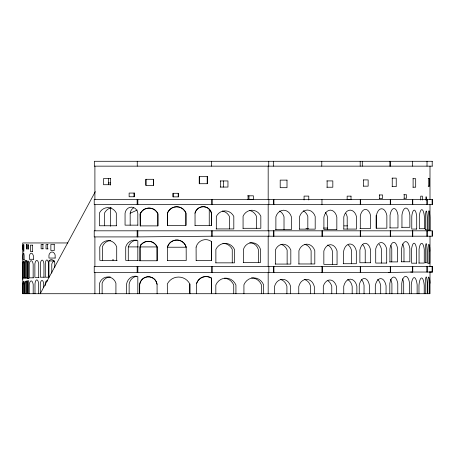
<?xml version="1.0" encoding="UTF-8"?>
<svg xmlns="http://www.w3.org/2000/svg" width="455" height="455" viewBox="0 0 455 455"><rect width="100%" height="100%" fill="white"/><g stroke="black" fill="none" stroke-linecap="round" stroke-linejoin="round"><path stroke-width="0.68" d="M140.726 212.422L140.441 225.157L140.174 213.77L140.174 225.89L157.948 225.89L157.948 213.77A9.686 9.686 0 0 0 140.288 213.77L140.288 225.89M140.441 221.704L140.686 212.934M40.222 293.72L95.317 191.646M130.175 225.157L130.175 213.236L137.234 210.056M388.496 272.511L412.628 272.039L412.628 266.431M137.825 236.918L211.592 236.196L432.25 236.196L432.25 230.816L94.225 230.816L94.225 236.918L137.842 236.918L137.842 230.816M432.25 161.28L94.327 161.28L94.327 166.149L432.25 166.149M392.096 178.127L396.237 178.127L396.237 186.635L392.096 186.635M428.212 178.405L429.565 178.405L429.565 186.203L428.212 186.203M110.713 178.553L103.513 178.553L103.513 184.719L110.713 184.719M412.924 178.701L415.688 178.701L415.688 187.21L412.924 187.21M363.443 179.907L368.14 179.907L368.14 186.163L363.443 186.163M220.237 180.948L227.955 180.948L227.955 187.068L220.237 187.068M326.809 180.919L332.827 180.919L332.827 187.227L326.809 187.227M108.353 182.933L110.434 182.933M403.79 194.746L406.548 194.746L406.548 198.243L403.79 198.243M379.254 194.95L382.61 194.95L382.61 198.391L379.254 198.391M247.645 195.821L253.384 195.821L253.384 199.318L247.645 199.318M137.99 225.157L125.057 225.157L125.057 213.236A7.018 6.444 -90 0 1 131.444 207.144A7.018 6.444 -90 0 1 137.825 213.236L137.825 225.157M194.928 225.424L211.575 225.424L211.575 213.185A8.508 8.503 0 0 0 195.041 213.185L195.041 225.424M116.503 225.771L99.423 225.771L99.423 213.014A10.539 9.669 90 0 1 107.869 207.617A10.539 9.669 90 0 1 116.309 213.014L116.309 225.771M344.031 225.873L347.495 225.873M401.577 227.301L409.858 227.301L409.858 215.016A10.021 4.146 -90 0 0 405.905 208.043A10.021 4.146 -90 0 0 401.953 215.016L401.953 227.301M389.696 227.921L397.971 227.921L397.971 215.221A10.192 4.22 -90 0 0 394.007 208.526A10.192 4.22 -90 0 0 390.049 215.221L390.049 227.921M323.488 228.057L327.731 228.057M242.924 228.302L260.829 228.302L260.829 216.21A10.454 9.822 -90 0 0 251.951 210.233A10.454 9.822 -90 0 0 243.072 216.21L243.072 228.302M359.899 228.421L370.637 228.421L370.637 215.778A10.038 5.545 -90 0 0 365.467 209.385A10.038 5.545 -90 0 0 360.297 215.778L360.297 228.421M305.914 228.564L308.473 228.564M216.108 228.933L233.813 228.933L233.813 216.432A10.573 9.93 -90 0 0 225.066 210.864A10.573 9.93 -90 0 0 216.318 216.432L216.318 228.933M299.333 229.138L315.196 229.138L315.196 216.466A10.226 8.389 -90 0 0 307.409 210.051A10.226 8.389 -90 0 0 299.629 216.466L299.629 229.138M343.656 229.075L356.555 229.075L356.555 216.876A9.76 6.711 -90 0 0 350.174 210.125A9.76 6.711 -90 0 0 343.792 216.876L343.792 229.075M275.559 229.633L291.388 229.633L291.388 216.796A10.073 8.264 -90 0 0 283.636 210.21A10.073 8.264 -90 0 0 275.884 216.796L275.884 229.633M425.175 229.769L427.2 229.769L427.2 217.427A10.977 1.007 90 0 0 426.284 211.012A10.977 1.007 90 0 0 425.368 217.427L425.368 229.769M427.859 230.133L429.884 230.133L429.884 217.541A10.385 0.95 -90 0 0 428.991 210.767A10.385 0.95 -90 0 0 428.098 217.541L428.098 230.133M196.094 260.431L211.575 260.431L211.575 241.577L211.518 260.431M67.84 242.953L22.75 242.953L22.75 293.72L429.998 293.72L429.998 272.039M43.231 244.392L41.126 244.392L41.126 248.8L43.231 248.8M48.111 244.642L46.012 244.642L46.012 248.885L48.111 248.885M32.515 245.154L30.411 245.154L30.411 251.49L32.515 251.49M128.282 260.351L128.282 246.906L138.365 246.906M140.35 246.934L157.089 246.934L157.14 260.76L139.651 260.76M167.434 260.527L167.377 247.224L186.163 247.224L186.22 260.527L167.377 260.527M33.522 259.276L29.325 259.276L29.325 255.613A7.081 2.667 90 0 1 33.363 255.613L33.363 259.276M24.416 259.35L23 259.35L23 255.824A5.466 0.643 -90 0 1 23.569 252.929A5.466 0.643 -90 0 1 24.132 255.824L24.132 259.35M112.357 259.896L113.682 259.896M117.162 260.351L99.827 260.351L99.77 246.906A9.908 9.094 -90 0 1 108.239 240.598A9.908 9.094 -90 0 1 116.713 246.906L116.713 260.351M138.365 260.351L125.722 260.351L125.722 246.906A10.198 9.356 -90 0 1 137.825 240.735L137.825 260.351M48.958 277.266L48.958 260.977L54.333 260.977M401.242 261.784L409.847 261.784L409.847 248.589A10.567 4.374 -90 0 0 405.729 241.594A10.567 4.374 -90 0 0 401.611 248.589L401.611 261.784M389.673 261.898L397.642 261.898L397.642 248.896A9.873 4.089 -90 0 0 393.785 242.316A9.873 4.089 -90 0 0 389.929 248.896L389.929 261.898M243.237 262.433L260.567 262.433L260.567 249.539A9.549 8.969 -90 0 0 251.973 242.737A9.549 8.969 -90 0 0 243.385 249.539L243.385 262.433M425.112 262.723L427.035 262.723L427.035 249.943A10.209 0.938 -90 0 0 426.17 243.635A10.209 0.938 -90 0 0 425.306 249.943L425.306 262.723M215.738 262.853L234.462 262.853L234.462 249.357A11.148 10.471 -90 0 0 225.168 243.351A11.148 10.471 -90 0 0 215.875 249.357L215.875 262.853M418.731 263.058L424.253 263.058L424.253 249.283A11.056 2.918 -90 0 0 421.66 243.277A11.056 2.918 -90 0 0 419.061 249.283L419.061 263.058M427.871 263.229L429.799 263.229L429.816 248.254A10.528 1.24 -90 0 0 429.742 247.042M343.195 263.724L356.322 263.724L356.322 251.08A9.538 6.558 -90 0 0 349.986 243.999A9.538 6.558 -90 0 0 343.656 251.08L343.656 263.724M298.685 263.968L314.803 263.968L314.803 250.694A10.442 8.565 -90 0 0 306.858 244.164A10.442 8.565 -90 0 0 298.918 250.694L298.918 263.968M275.195 264.071L290.819 264.071L290.819 250.051A10.516 8.628 -90 0 0 283.095 244.21A10.516 8.628 -90 0 0 275.366 250.051L275.366 264.071M410.666 272.039L432.25 272.039L432.25 266.431L94.225 266.431L94.225 272.511L390.458 272.511L390.458 266.431M44.562 277.22L40.358 277.22L40.358 263.997A4.834 1.82 -90 0 1 42.144 260.112A4.834 1.82 -90 0 1 43.93 263.997L43.93 277.22M48.793 277.209L45.29 277.209L45.29 264.156A4.203 1.587 -90 0 1 46.876 259.953A4.203 1.587 -90 0 1 48.463 264.156L48.463 277.209M39.079 277.34L34.881 277.34L34.881 263.9A5.437 2.047 90 0 1 36.792 260.425A5.437 2.047 90 0 1 38.703 263.9L38.703 277.34M33.454 277.823L29.251 277.823L29.251 264.105A5.653 2.133 90 0 1 31.202 260.715A5.653 2.133 90 0 1 33.158 264.105L33.158 277.823M24.433 278.005L23.012 278.005L23.012 263.542A5.722 0.671 -90 0 1 24.132 263.542L24.132 278.005M26.054 278.045L24.638 278.045L24.638 263.968A4.829 0.569 90 0 1 25.19 260.197A4.829 0.569 90 0 1 25.747 263.968L25.747 278.045M27.596 278.073L26.174 278.073L26.174 264.133A4.601 0.54 90 0 1 26.709 260.334A4.601 0.54 90 0 1 27.243 264.133L27.243 278.073M196.543 293.72L196.486 283.675A9.976 9.976 0 0 1 211.518 278.17L211.575 293.72M29.052 278.341L27.636 278.341L27.636 264.344A4.214 0.495 -90 0 1 28.119 260.931A4.214 0.495 -90 0 1 28.608 264.344L28.608 278.341M429.463 266.34L432.25 266.431M429.463 271.954L432.25 272.039M102.386 260.351L102.329 246.906A9.908 9.094 90 0 1 110.798 240.598M432.204 161.28L432.204 166.149M432.204 199.546L432.204 204.591M432.204 230.816L432.204 236.196M432.204 266.431L432.204 272.039M429.998 166.149L429.998 199.546M429.998 204.591L429.998 230.816M429.998 236.196L429.998 266.431M429.645 293.72L429.645 283.533A10.846 0.995 -90 0 0 428.735 277.032A10.846 0.995 -90 0 0 427.819 283.533L427.819 293.72M428.729 178.405L428.729 186.203M427.996 263.229L427.996 251.109A10.482 0.961 90 0 1 428.9 244.335A10.482 0.961 90 0 1 429.799 251.109M427.217 293.72L427.217 282.885A12.524 1.149 -90 0 0 425.26 282.885L425.26 293.72M427.12 199.546L427.12 204.591M427.12 230.816L427.12 236.196M427.12 266.431L427.12 272.039M427.017 161.28L427.017 166.149M427.017 199.546L427.017 204.591M427.017 230.816L427.017 236.196M427.017 266.431L427.017 272.039M426.489 200.063L426.489 196.873L425.92 196.873L425.92 200.063M424.214 293.72L424.214 285.296A10.368 2.736 -90 0 0 421.592 277.914A10.368 2.736 -90 0 0 418.97 285.296L418.97 293.72M422.376 200.029L422.376 196.145L420.716 196.145L420.716 200.029M417.133 293.72L417.133 284.568A12.336 3.259 -90 0 0 414.198 277.573A12.336 3.259 -90 0 0 411.263 284.568L411.263 293.72M413.106 178.701L413.106 187.21M412.77 199.546L412.77 204.591M412.77 230.816L412.77 236.196M412.77 266.431L412.77 272.039M412.628 161.28L412.628 166.149M412.628 199.546L412.628 204.591M412.628 230.816L412.628 236.196M409.563 293.72L409.563 283.368A9.851 4.078 -90 0 0 405.655 276.344A9.851 4.078 -90 0 0 401.748 283.368L401.748 293.72M404.205 194.746L404.205 198.243M403.983 261.784L403.983 248.589A10.567 4.374 -90 0 0 402.624 243.948M403.699 293.72L403.699 283.368A9.851 4.078 -90 0 0 402.453 278.733M397.778 293.72L397.778 283.533A10.397 4.305 90 0 0 393.785 277.032A10.397 4.305 90 0 0 389.798 283.533L389.798 293.72M392.244 178.127L392.244 186.635M391.914 293.72L391.914 283.533A10.397 4.305 -90 0 0 390.561 279.211M391.778 261.898L391.778 248.896A9.873 4.089 -90 0 0 390.913 245.455M390.458 199.546L390.458 204.591M390.458 230.816L390.458 236.196M390.271 161.28L390.271 166.149M390.271 199.546L390.271 204.591M390.271 230.816L390.271 236.196M390.271 266.431L390.271 272.511M389.952 161.28L389.952 166.149M386.062 293.72L386.062 285.746A10.209 5.642 -90 0 0 380.681 278.585A10.209 5.642 -90 0 0 375.295 285.746L375.295 293.72M381.335 263.058L381.335 248.845A10.994 6.074 90 0 0 379.095 244.25M380.698 293.72L380.698 285.746A10.209 5.642 -90 0 0 377.627 279.484M379.527 194.95L379.527 198.391M376.393 228.211L376.393 215.482A10.01 5.534 90 0 1 381.626 208.737A10.01 5.534 90 0 1 386.858 215.482L386.858 228.211L376.12 228.211L376.12 215.482M369.414 293.72L369.414 285.359A9.583 5.295 -90 0 0 364.33 278.471A9.583 5.295 -90 0 0 359.245 285.359L359.245 293.72M365.228 262.751L365.228 250.051A10.306 5.693 -90 0 0 362.481 244.415M364.046 293.72L364.046 285.359A9.583 5.295 -90 0 0 361.503 279.643M363.619 179.907L363.619 186.163M362.294 161.28L362.294 166.149M360.508 199.546L360.508 204.591M360.508 230.816L360.508 236.196M360.508 266.431L360.508 272.511M360.189 161.28L360.189 166.149M360.258 199.546L360.258 204.591M360.258 230.816L360.258 236.196M360.258 266.431L360.258 272.511M356.862 293.72L356.862 286.292A9.947 6.836 -90 0 0 350.304 279.16A9.947 6.836 -90 0 0 343.741 286.292L343.741 293.72M352.181 293.72L352.181 286.292A9.947 6.836 -90 0 0 347.546 279.563M351.641 263.724L351.641 251.08A9.538 6.558 -90 0 0 348.081 244.892M347.199 229.075L347.199 216.876A9.76 6.711 90 0 0 345.806 213.355M336.444 293.72L336.444 286.314A10.385 7.138 -90 0 0 329.875 279.979A10.385 7.138 -90 0 0 323.3 286.314L323.3 293.72M332.383 264.338L332.383 250.978A10.499 7.217 -90 0 0 327.606 245.04M331.769 293.72L331.769 286.314A10.385 7.138 -90 0 0 327.907 280.763M327.475 229.508L327.475 217.115A9.822 6.751 -90 0 0 325.41 212.496M327.122 180.919L327.122 187.227M322.316 230.816L322.316 236.196M322.316 266.431L322.316 272.511M321.964 199.546L321.964 204.591M321.964 230.816L321.964 236.196M321.964 266.431L321.964 272.511M321.782 161.28L321.782 166.149M314.325 293.72L314.325 286.565A9.834 8.071 -90 0 0 306.539 279.319A9.834 8.071 -90 0 0 298.759 286.565L298.759 293.72M311.118 263.968L311.118 250.694A10.442 8.565 -90 0 0 304.861 244.369M310.64 293.72L310.64 286.565A9.834 8.071 -90 0 0 304.6 279.552M308.769 199.978L308.769 196.099L304.071 196.099L304.071 199.978M307.825 229.138L307.825 216.466A10.226 8.389 90 0 0 303.28 210.841M290.597 293.72L290.597 286.314A10.317 8.463 -90 0 0 282.578 279.29A10.317 8.463 -90 0 0 274.553 286.314L274.553 293.72M287.139 264.071L287.139 250.051A10.516 8.628 90 0 0 280.997 244.392M286.912 293.72L286.912 286.314A10.317 8.463 90 0 0 280.638 279.512M284.017 229.633L284.017 216.796A10.073 8.264 -90 0 0 279.529 211.029M273.927 199.546L273.927 204.591M273.927 230.816L273.927 236.196M273.927 266.431L273.927 272.511M273.432 199.546L273.432 204.591M273.432 230.816L273.432 236.196M273.432 266.431L273.432 272.511M273.324 161.28L273.324 166.149M268.86 199.546L268.86 204.591M268.86 230.816L268.86 236.196M268.86 266.431L268.86 272.511M268.751 161.28L268.751 166.149M268.177 166.149L268.177 199.546M268.177 204.591L268.177 230.816M268.177 236.196L268.177 266.431M268.177 272.511L268.177 293.72M263.604 293.72L263.604 284.773A11.403 10.715 -90 0 0 253.765 277.886A11.403 10.715 -90 0 0 243.925 284.773L243.925 293.72M261.397 293.72L261.397 284.773A11.403 10.715 -90 0 0 251.564 277.886M258.366 262.433L258.366 249.539A9.549 8.969 -90 0 0 249.772 242.737M256.421 228.302L256.421 216.21A10.454 9.822 -90 0 0 249.38 210.415M248.976 195.821L248.976 199.318M248.066 195.821L248.066 199.318M235.935 293.72L235.935 284.966A11.796 11.085 -90 0 0 225.879 278.13A11.796 11.085 -90 0 0 215.829 284.966L215.829 293.72M233.728 293.72L233.728 284.966A11.796 11.085 90 0 0 224.372 278.159M232.255 262.853L232.255 249.357A11.148 10.471 90 0 0 222.961 243.351M229.405 228.933L229.405 216.432A10.573 9.93 90 0 0 222.432 211.035M223.542 180.948L223.542 187.068M220.681 180.948L220.681 187.068M212.252 199.546L212.252 204.591M212.252 230.816L212.252 236.196M212.252 266.431L212.252 272.511M211.586 161.28L211.586 166.149M211.592 199.546L211.592 204.591M211.592 230.816L211.592 236.196M211.592 266.431L211.592 272.511M211.461 225.424C210.648 219.93 213.753 212.491 208.453 208.504A8.508 8.503 0 0 0 194.928 213.185M211.518 278.17L211.518 293.72M209.249 209.283L209.249 225.424M207.213 176.671L207.213 183.723M199.341 176.671L199.341 183.723M196.094 247.054L196.15 260.431M189.883 283.994L189.883 293.72M189.826 293.72L189.826 283.994A12.598 12.598 0 0 0 167.309 283.994L167.366 293.72M185.879 225.339L185.879 213.076A9.925 9.925 0 0 0 167.4 213.076L167.4 225.339L185.993 225.339L185.993 213.076A9.925 9.925 0 0 0 167.508 213.076L167.508 225.339M178.218 193.29L178.218 196.873M173.122 193.29L173.122 196.873M157.834 225.89L157.834 213.77A9.686 9.686 0 0 0 141.096 212.167L140.441 213.304L140.441 225.89M140.555 245.342A9.555 9.555 0 0 1 157.089 246.934L157.089 260.76M157.1 293.72L157.066 284.352A8.781 8.781 0 0 0 139.662 284.352L139.662 293.72L139.702 284.352A8.781 8.781 0 0 1 157.1 284.352M153.352 179.293L153.352 185.356M145.975 179.293L145.975 185.356M140.385 244.847L140.385 260.351M139.708 260.76L139.708 246.934A9.555 9.555 0 0 1 157.146 246.934M137.842 199.546L137.842 204.591M137.842 266.431L137.842 272.511M137.825 293.72L137.825 276.589A9.589 8.799 -90 0 0 126.581 284.045L126.581 293.72M137.251 161.28L137.251 166.149M137.148 199.546L137.148 204.591M137.148 230.816L137.148 236.918M137.148 266.431L137.148 272.511M134.083 193.068L134.083 196.759M129.14 293.72L129.14 284.045A9.589 8.799 90 0 1 136.71 276.242M115.923 293.72L115.923 283.226A9.464 8.685 -90 0 0 107.744 276.947A9.464 8.685 -90 0 0 99.571 283.226L99.571 293.72M110.44 178.553L110.434 185.06M110.434 207.787L110.434 226.249M108.631 178.553L108.631 184.719M104.542 225.771L104.542 213.014A10.539 9.669 -90 0 1 111.282 207.781M102.13 293.72L102.13 283.226A9.464 8.685 -90 0 1 110.303 276.947M94.902 166.149L94.902 199.546M94.902 204.591L94.902 230.816M94.902 236.918L94.902 266.431M94.902 272.511L94.902 293.72M54.759 267.568L54.759 262.717A5.523 3.72 -90 0 0 48.958 260.977M51.779 273.091L51.779 264.156A4.573 3.384 -90 0 1 54.299 261.079M47.61 244.642L47.61 248.885M45.25 285.581L45.25 283.545A4.715 1.78 -90 0 1 47.542 281.082M43.68 287.696L43.68 283.687A4.732 1.786 -90 0 0 41.991 280.462A4.732 1.786 -90 0 0 40.296 283.687L40.296 293.72M42.918 244.392L42.918 248.8M38.647 293.72L38.647 284.017A4.914 1.854 -90 0 0 36.815 279.888A4.914 1.854 -90 0 0 34.989 284.017L34.989 293.72M33.192 293.72L33.192 284.546A5.568 2.099 90 0 0 31.219 280.911A5.568 2.099 90 0 0 29.251 284.546L29.251 293.72M32.322 245.154L32.322 251.49M28.5 293.72L28.5 284.329A3.947 0.466 -90 0 0 28.039 280.388A3.947 0.466 -90 0 0 27.573 284.329L27.573 293.72M27.209 293.72L27.209 284.563A4.152 0.489 -90 0 0 26.726 280.843A4.152 0.489 -90 0 0 26.242 284.563L26.242 293.72M25.816 293.72L25.816 285.035A5.301 0.626 -90 0 0 25.213 281.179A5.301 0.626 -90 0 0 24.616 285.035L24.616 293.72M24.178 293.72L24.178 285.103A4.96 0.586 -90 0 0 23.614 281.412A4.96 0.586 -90 0 0 23.051 285.103L23.051 293.72M22.966 244.881L22.966 249.533M22.824 279.285L22.824 264.77A3.714 0.341 -90 0 1 23.006 261.904M22.824 293.72L22.824 286.161A3.782 0.347 -90 0 1 23 282.891M130.175 213.236A7.018 6.444 -90 0 1 133.588 207.935M429.73 279.74A10.55 1.24 -90 0 1 429.998 283.226M196.543 283.675A9.976 9.976 0 0 1 211.575 278.17M167.434 247.224A9.743 9.743 0 0 1 186.22 247.224A9.743 9.743 0 0 0 167.377 247.224M196.15 247.054A9.834 9.834 0 0 1 211.575 241.577M128.282 246.906A10.198 9.356 90 0 1 136.733 240.098M207.326 176.671L199.227 176.671L199.227 183.723L207.326 183.723L207.326 176.671M153.466 179.293L145.862 179.293L145.862 185.356L153.466 185.356L153.466 179.293M287.003 180.112L280.2 180.112L280.2 187.688L287.003 187.688L287.003 180.112M134.248 193.068L129.129 193.068L129.129 196.759L134.248 196.759L134.248 193.068M178.332 193.29L173.014 193.29L173.014 196.873L178.332 196.873L178.332 193.29M351.015 196.139L347.154 196.139L347.154 199.608L351.015 199.608L351.015 196.139M432.25 199.546L94.225 199.546L94.225 204.591L432.25 204.591L432.25 199.546M424.339 228.723L419.317 228.723L419.317 216.216A10.169 2.684 -90 0 1 421.83 209.63A10.169 2.684 -90 0 1 424.339 216.216L424.339 228.723M416.706 229.053L411.769 229.053L411.769 216.324A10.135 2.679 90 0 1 414.238 210.096A10.135 2.679 90 0 1 416.706 216.324L416.706 229.053M336.831 229.508L323.897 229.508L323.897 217.115A9.822 6.751 -90 0 1 330.364 210.119A9.822 6.751 -90 0 1 336.831 217.115L336.831 229.508M26.953 244.443L26.453 244.443L26.453 249.01L26.953 249.01L26.953 244.443M54.253 244.449L50.863 244.449L50.863 250.506L54.253 250.506L54.236 244.449M23.876 244.847L23.285 244.847L23.285 251.291L23.876 251.291L23.876 244.847M28.341 244.847L27.88 244.847L27.88 249.175L28.341 249.175L28.341 244.847M55.146 258.053L48.958 258.053L48.958 255.056A4.982 3.356 -90 0 1 52.052 252.002A4.982 3.356 -90 0 1 55.146 255.056L55.146 258.053M370.598 262.751L359.877 262.751L359.894 250.051A10.306 5.693 90 0 1 365.246 243.271A10.306 5.693 90 0 1 370.598 250.051L370.598 262.751M386.704 263.058L375.716 263.058L375.716 248.845A10.994 6.074 90 0 1 381.21 242.538A10.994 6.074 90 0 1 386.704 248.845L386.704 263.058M416.57 263.178L411.565 263.178L411.565 249.13A10.522 2.775 90 0 1 414.067 243.18A10.522 2.775 90 0 1 416.57 249.13L416.57 263.178M337.058 264.338L323.841 264.338L323.841 250.978A10.499 7.217 90 0 1 330.449 244.699A10.499 7.217 90 0 1 337.058 250.978L337.058 264.338"/></g></svg>
